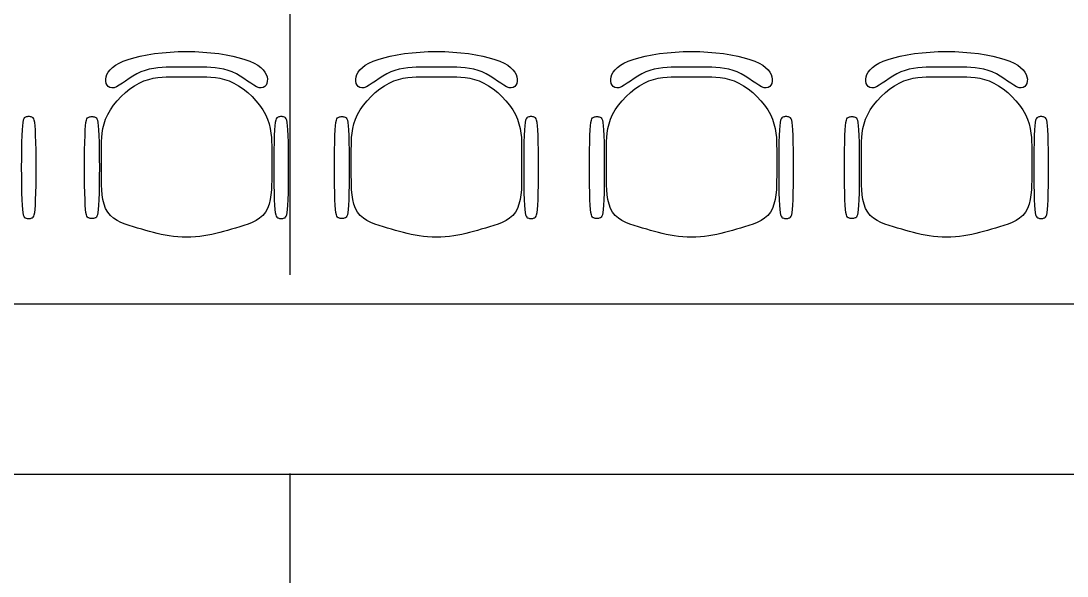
# Model space of a CAD drawing. Header units: inches. Extents: x 452443 to 881249, y 975131 to 1198310.
# Drawn here: x 646729 to 649493, y 1095324 to 1096791 of the extents above; entities that cross this region are included whole.
import ezdxf

# ---------------------------------------------------------------- set-up
doc = ezdxf.new("R2010")
doc.units = ezdxf.units.IN
doc.header["$LTSCALE"] = 3.5
doc.header["$MEASUREMENT"] = 0
doc.linetypes.add('CENTER', pattern=[2, 1.25, -0.25, 0.25, -0.25])
doc.layers.add('NCUAMANH', color=32, linetype='Continuous')
doc.layers.add('Truc', color=252, linetype='Continuous')

# ---------------------------------------------------------------- blocks, each defined once
blk = doc.blocks.new('ban26c oval2400x6300')
for points in [[(-880.6, 2563.5), (-891.7, 2567.6), (-903, 2570.7), (-914.5, 2572.9), (-925.9, 2574.4), (-937.1, 2575.3), (-948, 2575.8), (-958.3, 2576), (-968.1, 2576), (-977.1, 2576), (-985.5, 2576), (-993.6, 2576), (-1001.4, 2576), (-1009.3, 2576), (-1017.3, 2576), (-1025.7, 2576), (-1034.7, 2576), (-1044.5, 2576), (-1054.9, 2575.8), (-1065.7, 2575.3), (-1076.9, 2574.4), (-1088.3, 2572.9), (-1099.8, 2570.7), (-1111.1, 2567.6), (-1122.2, 2563.5), (-1133, 2558.3), (-1143.3, 2552.3), (-1153.1, 2545.9), (-1162.3, 2539.5), (-1171, 2533.5), (-1179.1, 2528.3), (-1186.4, 2524.3), (-1193.1, 2521.8), (-1198.9, 2521.2), (-1203.9, 2522.3), (-1208.1, 2524.8), (-1211.3, 2528.6), (-1213.5, 2533.3), (-1214.8, 2538.8), (-1214.9, 2544.8), (-1213.9, 2551), (-1211.7, 2557.2), (-1208.3, 2563.4), (-1203.5, 2569.5), (-1197.2, 2575.5), (-1189.4, 2581.2), (-1179.9, 2586.7), (-1168.7, 2591.9), (-1155.6, 2596.8), (-1140.6, 2601.3), (-1123.9, 2605.4), (-1105.7, 2608.9), (-1086.3, 2611.9), (-1065.9, 2614.4), (-1044.8, 2616.2), (-1023.2, 2617.3), (-1001.4, 2617.7), (-979.6, 2617.3), (-958, 2616.2), (-936.9, 2614.4), (-916.5, 2611.9), (-897.1, 2608.9), (-878.9, 2605.4), (-862.2, 2601.3), (-847.2, 2596.8), (-834.1, 2591.9), (-822.9, 2586.7), (-813.4, 2581.2), (-805.6, 2575.5), (-799.3, 2569.5), (-794.5, 2563.4), (-791.1, 2557.2), (-788.9, 2551), (-787.9, 2544.8), (-788.1, 2538.8), (-789.3, 2533.3), (-791.5, 2528.6), (-794.7, 2524.8), (-798.9, 2522.3), (-803.9, 2521.2), (-809.7, 2521.8), (-816.4, 2524.3), (-823.7, 2528.3), (-831.8, 2533.5), (-840.5, 2539.5), (-849.7, 2545.9), (-859.5, 2552.3), (-869.8, 2558.3)], [(-220.3, 2563.5), (-231.4, 2567.6), (-242.8, 2570.7), (-254.2, 2572.9), (-265.6, 2574.4), (-276.8, 2575.3), (-287.7, 2575.8), (-298.1, 2576), (-307.8, 2576), (-316.8, 2576), (-325.3, 2576), (-333.3, 2576), (-341.2, 2576), (-349, 2576), (-357, 2576), (-365.5, 2576), (-374.5, 2576), (-384.2, 2576), (-394.6, 2575.8), (-405.5, 2575.3), (-416.7, 2574.4), (-428.1, 2572.9), (-439.5, 2570.7), (-450.9, 2567.6), (-462, 2563.5), (-472.7, 2558.3), (-483, 2552.3), (-492.8, 2545.9), (-502.1, 2539.5), (-510.8, 2533.5), (-518.8, 2528.3), (-526.2, 2524.3), (-532.8, 2521.8), (-538.7, 2521.2), (-543.7, 2522.3), (-547.8, 2524.8), (-551, 2528.6), (-553.3, 2533.3), (-554.5, 2538.8), (-554.6, 2544.8), (-553.7, 2551), (-551.5, 2557.2), (-548.1, 2563.4), (-543.3, 2569.5), (-537, 2575.5), (-529.2, 2581.2), (-519.7, 2586.7), (-508.4, 2591.9), (-495.3, 2596.8), (-480.3, 2601.3), (-463.6, 2605.4), (-445.4, 2608.9), (-426, 2611.9), (-405.7, 2614.4), (-384.6, 2616.2), (-363, 2617.3), (-341.2, 2617.7), (-319.3, 2617.3), (-297.7, 2616.2), (-276.6, 2614.4), (-256.3, 2611.9), (-236.9, 2608.9), (-218.7, 2605.4), (-202, 2601.3), (-187, 2596.8), (-173.9, 2591.9), (-162.6, 2586.7), (-153.1, 2581.2), (-145.3, 2575.5), (-139.1, 2569.5), (-134.3, 2563.4), (-130.8, 2557.2), (-128.7, 2551), (-127.7, 2544.8), (-127.8, 2538.8), (-129, 2533.3), (-131.3, 2528.6), (-134.5, 2524.8), (-138.6, 2522.3), (-143.6, 2521.2), (-149.5, 2521.8), (-156.1, 2524.3), (-163.5, 2528.3), (-171.5, 2533.5), (-180.2, 2539.5), (-189.5, 2545.9), (-199.3, 2552.3), (-209.6, 2558.3)], [(453.4, 2563.5), (442.3, 2567.6), (430.9, 2570.7), (419.5, 2572.9), (408.1, 2574.4), (396.9, 2575.3), (386, 2575.8), (375.6, 2576), (365.9, 2576), (356.9, 2576), (348.5, 2576), (340.4, 2576), (332.6, 2576), (324.7, 2576), (316.7, 2576), (308.3, 2576), (299.2, 2576), (289.5, 2576), (279.1, 2575.8), (268.3, 2575.3), (257.1, 2574.4), (245.7, 2572.9), (234.2, 2570.7), (222.8, 2567.6), (211.7, 2563.5), (201, 2558.3), (190.7, 2552.3), (180.9, 2545.9), (171.6, 2539.5), (163, 2533.5), (154.9, 2528.3), (147.5, 2524.3), (140.9, 2521.8), (135.1, 2521.2), (130, 2522.3), (125.9, 2524.8), (122.7, 2528.6), (120.4, 2533.3), (119.2, 2538.8), (119.1, 2544.8), (120.1, 2551), (122.2, 2557.2), (125.7, 2563.4), (130.5, 2569.5), (136.7, 2575.5), (144.6, 2581.2), (154.1, 2586.7), (165.3, 2591.9), (178.4, 2596.8), (193.4, 2601.3), (210.1, 2605.4), (228.3, 2608.9), (247.7, 2611.9), (268, 2614.4), (289.2, 2616.2), (310.7, 2617.3), (332.6, 2617.7), (354.4, 2617.3), (376, 2616.2), (397.1, 2614.4), (417.5, 2611.9), (436.9, 2608.9), (455, 2605.4), (471.7, 2601.3), (486.7, 2596.8), (499.8, 2591.9), (511.1, 2586.7), (520.6, 2581.2), (528.4, 2575.5), (534.7, 2569.5), (539.5, 2563.4), (542.9, 2557.2), (545.1, 2551), (546.1, 2544.8), (545.9, 2538.8), (544.7, 2533.3), (542.5, 2528.6), (539.3, 2524.8), (535.1, 2522.3), (530.1, 2521.2), (524.2, 2521.8), (517.6, 2524.3), (510.2, 2528.3), (502.2, 2533.5), (493.5, 2539.5), (484.2, 2545.9), (474.4, 2552.3), (464.1, 2558.3)], [(1127.1, 2563.5), (1116, 2567.6), (1104.7, 2570.7), (1093.2, 2572.9), (1081.8, 2574.4), (1070.6, 2575.3), (1059.8, 2575.8), (1049.4, 2576), (1039.6, 2576), (1030.6, 2576), (1022.2, 2576), (1014.1, 2576), (1006.3, 2576), (998.5, 2576), (990.4, 2576), (982, 2576), (973, 2576), (963.2, 2576), (952.9, 2575.8), (942, 2575.3), (930.8, 2574.4), (919.4, 2572.9), (907.9, 2570.7), (896.6, 2567.6), (885.5, 2563.5), (874.7, 2558.3), (864.4, 2552.3), (854.6, 2545.9), (845.4, 2539.5), (836.7, 2533.5), (828.6, 2528.3), (821.3, 2524.3), (814.6, 2521.8), (808.8, 2521.2), (803.8, 2522.3), (799.6, 2524.8), (796.4, 2528.6), (794.2, 2533.3), (793, 2538.8), (792.8, 2544.8), (793.8, 2551), (796, 2557.2), (799.4, 2563.4), (804.2, 2569.5), (810.5, 2575.5), (818.3, 2581.2), (827.8, 2586.7), (839, 2591.9), (852.1, 2596.8), (867.1, 2601.3), (883.8, 2605.4), (902, 2608.9), (921.4, 2611.9), (941.8, 2614.4), (962.9, 2616.2), (984.5, 2617.3), (1006.3, 2617.7), (1028.1, 2617.3), (1049.7, 2616.2), (1070.8, 2614.4), (1091.2, 2611.9), (1110.6, 2608.9), (1128.8, 2605.4), (1145.5, 2601.3), (1160.5, 2596.8), (1173.6, 2591.9), (1184.8, 2586.7), (1194.3, 2581.2), (1202.1, 2575.5), (1208.4, 2569.5), (1213.2, 2563.4), (1216.6, 2557.2), (1218.8, 2551), (1219.8, 2544.8), (1219.6, 2538.8), (1218.4, 2533.3), (1216.2, 2528.6), (1213, 2524.8), (1208.8, 2522.3), (1203.8, 2521.2), (1198, 2521.8), (1191.3, 2524.3), (1184, 2528.3), (1175.9, 2533.5), (1167.2, 2539.5), (1158, 2545.9), (1148.2, 2552.3), (1137.9, 2558.3)], [(-955.6, 2130.2), (-966.7, 2128.8), (-978.1, 2127.8), (-989.7, 2127.2), (-1001.4, 2127), (-1013.1, 2127.2), (-1024.7, 2127.8), (-1036.1, 2128.8), (-1047.2, 2130.2), (-1058, 2131.9), (-1068.5, 2134), (-1078.7, 2136.4), (-1088.9, 2139), (-1099.1, 2141.8), (-1109.3, 2144.8), (-1119.8, 2147.9), (-1130.6, 2151), (-1141.7, 2154.1), (-1152.9, 2157.5), (-1164, 2161.2), (-1174.8, 2165.6), (-1185.1, 2170.7), (-1194.4, 2176.8), (-1202.7, 2184), (-1209.7, 2192.7), (-1215.2, 2202.8), (-1219.4, 2214.1), (-1222.3, 2226.3), (-1224.3, 2239), (-1225.5, 2251.9), (-1226.1, 2264.7), (-1226.4, 2277), (-1226.4, 2288.5), (-1226.4, 2298.9), (-1226.4, 2308.3), (-1226.4, 2317.1), (-1226.4, 2325.5), (-1226.4, 2333.6), (-1226.4, 2341.8), (-1226.4, 2350.3), (-1226.4, 2359.3), (-1226.4, 2369.1), (-1226.1, 2379.5), (-1225.5, 2390.5), (-1224.3, 2402), (-1222.3, 2413.9), (-1219.4, 2426.1), (-1215.2, 2438.5), (-1209.7, 2451), (-1202.7, 2463.5), (-1194.4, 2475.7), (-1184.8, 2487.6), (-1174.3, 2498.9), (-1163, 2509.4), (-1151.1, 2519), (-1138.9, 2527.3), (-1126.4, 2534.3), (-1113.9, 2539.8), (-1101.5, 2544), (-1089.3, 2546.9), (-1077.4, 2548.9), (-1065.9, 2550.1), (-1054.9, 2550.7), (-1044.5, 2551), (-1034.7, 2551), (-1025.7, 2551), (-1017.3, 2551), (-1009.3, 2551), (-1001.4, 2551), (-993.6, 2551), (-985.5, 2551), (-977.1, 2551), (-968.1, 2551), (-958.3, 2551), (-947.9, 2550.7), (-936.9, 2550.1), (-925.4, 2548.9), (-913.5, 2546.9), (-901.3, 2544), (-888.9, 2539.8), (-876.4, 2534.3), (-863.9, 2527.3), (-851.7, 2519), (-839.8, 2509.4), (-828.5, 2498.9), (-818, 2487.6), (-808.4, 2475.7), (-800.1, 2463.5), (-793.1, 2451), (-787.6, 2438.5), (-783.4, 2426.1), (-780.5, 2413.9), (-778.5, 2402), (-777.3, 2390.5), (-776.7, 2379.5), (-776.4, 2369.1), (-776.4, 2359.3), (-776.4, 2350.3), (-776.4, 2341.8), (-776.4, 2333.6), (-776.4, 2325.5), (-776.4, 2317.1), (-776.4, 2308.3), (-776.4, 2298.9), (-776.4, 2288.5), (-776.4, 2277), (-776.7, 2264.7), (-777.3, 2251.9), (-778.5, 2239), (-780.5, 2226.3), (-783.4, 2214.1), (-787.6, 2202.8), (-793.1, 2192.7), (-800.1, 2184), (-808.4, 2176.8), (-817.8, 2170.7), (-828, 2165.6), (-838.8, 2161.2), (-849.9, 2157.5), (-861.1, 2154.1), (-872.2, 2151), (-883, 2147.9), (-893.5, 2144.8), (-903.7, 2141.8), (-913.9, 2139), (-924.1, 2136.4), (-934.3, 2134), (-944.8, 2131.9)], [(-295.3, 2130.2), (-306.4, 2128.8), (-317.8, 2127.8), (-329.5, 2127.2), (-341.2, 2127), (-352.9, 2127.2), (-364.5, 2127.8), (-375.9, 2128.8), (-387, 2130.2), (-397.7, 2131.9), (-408.2, 2134), (-418.5, 2136.4), (-428.7, 2139), (-438.8, 2141.8), (-449.1, 2144.8), (-459.6, 2147.9), (-470.3, 2151), (-481.4, 2154.1), (-492.7, 2157.5), (-503.8, 2161.2), (-514.6, 2165.6), (-524.8, 2170.7), (-534.2, 2176.8), (-542.5, 2184), (-549.5, 2192.7), (-555, 2202.8), (-559.1, 2214.1), (-562.1, 2226.3), (-564.1, 2239), (-565.3, 2251.9), (-565.9, 2264.7), (-566.1, 2277), (-566.2, 2288.5), (-566.2, 2298.9), (-566.2, 2308.3), (-566.2, 2317.1), (-566.2, 2325.5), (-566.2, 2333.6), (-566.2, 2341.8), (-566.2, 2350.3), (-566.2, 2359.3), (-566.1, 2369.1), (-565.9, 2379.5), (-565.3, 2390.5), (-564.1, 2402), (-562.1, 2413.9), (-559.1, 2426.1), (-555, 2438.5), (-549.5, 2451), (-542.5, 2463.5), (-534.1, 2475.7), (-524.6, 2487.6), (-514.1, 2498.9), (-502.8, 2509.4), (-490.9, 2519), (-478.6, 2527.3), (-466.2, 2534.3), (-453.7, 2539.8), (-441.3, 2544), (-429.1, 2546.9), (-417.2, 2548.9), (-405.7, 2550.1), (-394.7, 2550.7), (-384.2, 2551), (-374.5, 2551), (-365.5, 2551), (-357, 2551), (-349, 2551), (-341.2, 2551), (-333.3, 2551), (-325.3, 2551), (-316.8, 2551), (-307.8, 2551), (-298.1, 2551), (-287.6, 2550.7), (-276.6, 2550.1), (-265.1, 2548.9), (-253.2, 2546.9), (-241, 2544), (-228.6, 2539.8), (-216.2, 2534.3), (-203.7, 2527.3), (-191.4, 2519), (-179.5, 2509.4), (-168.2, 2498.9), (-157.7, 2487.6), (-148.2, 2475.7), (-139.8, 2463.5), (-132.8, 2451), (-127.3, 2438.5), (-123.2, 2426.1), (-120.2, 2413.9), (-118.2, 2402), (-117, 2390.5), (-116.4, 2379.5), (-116.2, 2369.1), (-116.2, 2359.3), (-116.2, 2350.3), (-116.2, 2341.8), (-116.2, 2333.6), (-116.2, 2325.5), (-116.2, 2317.1), (-116.2, 2308.3), (-116.2, 2298.9), (-116.2, 2288.5), (-116.2, 2277), (-116.4, 2264.7), (-117, 2251.9), (-118.2, 2239), (-120.2, 2226.3), (-123.2, 2214.1), (-127.3, 2202.8), (-132.8, 2192.7), (-139.8, 2184), (-148.1, 2176.8), (-157.5, 2170.7), (-167.7, 2165.6), (-178.5, 2161.2), (-189.7, 2157.5), (-200.9, 2154.1), (-212, 2151), (-222.7, 2147.9), (-233.2, 2144.8), (-243.5, 2141.8), (-253.7, 2139), (-263.8, 2136.4), (-274.1, 2134), (-284.6, 2131.9)], [(378.4, 2130.2), (367.3, 2128.8), (355.9, 2127.8), (344.3, 2127.2), (332.6, 2127), (320.9, 2127.2), (309.3, 2127.8), (297.9, 2128.8), (286.7, 2130.2), (276, 2131.9), (265.5, 2134), (255.2, 2136.4), (245.1, 2139), (234.9, 2141.8), (224.6, 2144.8), (214.2, 2147.9), (203.4, 2151), (192.3, 2154.1), (181.1, 2157.5), (169.9, 2161.2), (159.1, 2165.6), (148.9, 2170.7), (139.5, 2176.8), (131.2, 2184), (124.2, 2192.7), (118.7, 2202.8), (114.6, 2214.1), (111.6, 2226.3), (109.7, 2239), (108.5, 2251.9), (107.8, 2264.7), (107.6, 2277), (107.6, 2288.5), (107.6, 2298.9), (107.6, 2308.3), (107.6, 2317.1), (107.6, 2325.5), (107.6, 2333.6), (107.6, 2341.8), (107.6, 2350.3), (107.6, 2359.3), (107.6, 2369.1), (107.8, 2379.5), (108.5, 2390.5), (109.7, 2402), (111.6, 2413.9), (114.6, 2426.1), (118.7, 2438.5), (124.2, 2451), (131.2, 2463.5), (139.6, 2475.7), (149.1, 2487.6), (159.7, 2498.9), (171, 2509.4), (182.8, 2519), (195.1, 2527.3), (207.6, 2534.3), (220.1, 2539.8), (232.4, 2544), (244.6, 2546.9), (256.5, 2548.9), (268, 2550.1), (279.1, 2550.7), (289.5, 2551), (299.2, 2551), (308.3, 2551), (316.7, 2551), (324.7, 2551), (332.6, 2551), (340.4, 2551), (348.5, 2551), (356.9, 2551), (365.9, 2551), (375.7, 2551), (386.1, 2550.7), (397.1, 2550.1), (408.6, 2548.9), (420.5, 2546.9), (432.7, 2544), (445.1, 2539.8), (457.6, 2534.3), (470, 2527.3), (482.3, 2519), (494.2, 2509.4), (505.5, 2498.9), (516, 2487.6), (525.5, 2475.7), (533.9, 2463.5), (540.9, 2451), (546.4, 2438.5), (550.5, 2426.1), (553.5, 2413.9), (555.5, 2402), (556.7, 2390.5), (557.3, 2379.5), (557.5, 2369.1), (557.6, 2359.3), (557.6, 2350.3), (557.6, 2341.8), (557.6, 2333.6), (557.6, 2325.5), (557.6, 2317.1), (557.6, 2308.3), (557.6, 2298.9), (557.6, 2288.5), (557.5, 2277), (557.3, 2264.7), (556.7, 2251.9), (555.5, 2239), (553.5, 2226.3), (550.5, 2214.1), (546.4, 2202.8), (540.9, 2192.7), (533.9, 2184), (525.6, 2176.8), (516.2, 2170.7), (506, 2165.6), (495.2, 2161.2), (484.1, 2157.5), (472.8, 2154.1), (461.7, 2151), (451, 2147.9), (440.5, 2144.8), (430.2, 2141.8), (420.1, 2139), (409.9, 2136.4), (399.6, 2134), (389.2, 2131.9)], [(1052.1, 2130.2), (1041, 2128.8), (1029.6, 2127.8), (1018, 2127.2), (1006.3, 2127), (994.6, 2127.2), (983, 2127.8), (971.6, 2128.8), (960.5, 2130.2), (949.7, 2131.9), (939.2, 2134), (929, 2136.4), (918.8, 2139), (908.6, 2141.8), (898.4, 2144.8), (887.9, 2147.9), (877.1, 2151), (866, 2154.1), (854.8, 2157.5), (843.7, 2161.2), (832.9, 2165.6), (822.7, 2170.7), (813.3, 2176.8), (805, 2184), (798, 2192.7), (792.5, 2202.8), (788.3, 2214.1), (785.4, 2226.3), (783.4, 2239), (782.2, 2251.9), (781.6, 2264.7), (781.3, 2277), (781.3, 2288.5), (781.3, 2298.9), (781.3, 2308.3), (781.3, 2317.1), (781.3, 2325.5), (781.3, 2333.6), (781.3, 2341.8), (781.3, 2350.3), (781.3, 2359.3), (781.3, 2369.1), (781.6, 2379.5), (782.2, 2390.5), (783.4, 2402), (785.4, 2413.9), (788.3, 2426.1), (792.5, 2438.5), (798, 2451), (805, 2463.5), (813.3, 2475.7), (822.9, 2487.6), (833.4, 2498.9), (844.7, 2509.4), (856.6, 2519), (868.8, 2527.3), (881.3, 2534.3), (893.8, 2539.8), (906.2, 2544), (918.4, 2546.9), (930.3, 2548.9), (941.8, 2550.1), (952.8, 2550.7), (963.2, 2551), (973, 2551), (982, 2551), (990.4, 2551), (998.5, 2551), (1006.3, 2551), (1014.1, 2551), (1022.2, 2551), (1030.6, 2551), (1039.6, 2551), (1049.4, 2551), (1059.8, 2550.7), (1070.8, 2550.1), (1082.3, 2548.9), (1094.2, 2546.9), (1106.4, 2544), (1118.8, 2539.8), (1131.3, 2534.3), (1143.8, 2527.3), (1156, 2519), (1167.9, 2509.4), (1179.2, 2498.9), (1189.7, 2487.6), (1199.3, 2475.7), (1207.6, 2463.5), (1214.6, 2451), (1220.1, 2438.5), (1224.3, 2426.1), (1227.2, 2413.9), (1229.2, 2402), (1230.4, 2390.5), (1231, 2379.5), (1231.3, 2369.1), (1231.3, 2359.3), (1231.3, 2350.3), (1231.3, 2341.8), (1231.3, 2333.6), (1231.3, 2325.5), (1231.3, 2317.1), (1231.3, 2308.3), (1231.3, 2298.9), (1231.3, 2288.5), (1231.3, 2277), (1231, 2264.7), (1230.4, 2251.9), (1229.2, 2239), (1227.2, 2226.3), (1224.3, 2214.1), (1220.1, 2202.8), (1214.6, 2192.7), (1207.6, 2184), (1199.3, 2176.8), (1190, 2170.7), (1179.7, 2165.6), (1168.9, 2161.2), (1157.8, 2157.5), (1146.6, 2154.1), (1135.5, 2151), (1124.7, 2147.9), (1114.2, 2144.8), (1104, 2141.8), (1093.8, 2139), (1083.6, 2136.4), (1073.4, 2134), (1062.9, 2131.9)], [(-1436.7, 2226), (-1436, 2211.5), (-1435.2, 2200.4), (-1434.2, 2192.1), (-1433, 2186.2), (-1431.7, 2182.3), (-1430.2, 2179.8), (-1428.5, 2178.4), (-1426.7, 2177.7), (-1424.8, 2177.1), (-1422.7, 2176.7), (-1420.6, 2176.5), (-1418.4, 2176.4), (-1416.2, 2176.5), (-1414.1, 2176.7), (-1412, 2177.1), (-1410.1, 2177.7), (-1408.3, 2178.4), (-1406.6, 2179.8), (-1405.1, 2182.3), (-1403.8, 2186.2), (-1402.6, 2192.1), (-1401.6, 2200.4), (-1400.8, 2211.5), (-1400.1, 2226), (-1399.5, 2244), (-1399.1, 2264.7), (-1398.9, 2287.4), (-1398.8, 2311), (-1398.9, 2334.6), (-1399.1, 2357.2), (-1399.5, 2378), (-1400.1, 2396), (-1400.8, 2410.4), (-1401.6, 2421.6), (-1402.6, 2429.9), (-1403.8, 2435.8), (-1405.1, 2439.7), (-1406.6, 2442.2), (-1408.3, 2443.5), (-1410.1, 2444.3), (-1412, 2444.9), (-1414.1, 2445.3), (-1416.2, 2445.5), (-1418.4, 2445.6), (-1420.6, 2445.5), (-1422.7, 2445.3), (-1424.8, 2444.9), (-1426.7, 2444.3), (-1428.5, 2443.5), (-1430.2, 2442.2), (-1431.7, 2439.7), (-1433, 2435.8), (-1434.2, 2429.9), (-1435.2, 2421.6), (-1436, 2410.4), (-1436.7, 2396), (-1437.3, 2378), (-1437.7, 2357.2), (-1437.9, 2334.6), (-1438, 2311), (-1437.9, 2287.4), (-1437.7, 2264.7), (-1437.3, 2244)], [(-1233.1, 2226), (-1233.8, 2211.5), (-1234.6, 2200.4), (-1235.7, 2192.1), (-1236.8, 2186.2), (-1238.2, 2182.3), (-1239.6, 2179.8), (-1241.3, 2178.4), (-1243.1, 2177.7), (-1245, 2177.1), (-1247.1, 2176.7), (-1249.2, 2176.5), (-1251.4, 2176.4), (-1253.6, 2176.5), (-1255.7, 2176.7), (-1257.8, 2177.1), (-1259.7, 2177.7), (-1261.5, 2178.4), (-1263.2, 2179.8), (-1264.7, 2182.3), (-1266, 2186.2), (-1267.2, 2192.1), (-1268.2, 2200.4), (-1269, 2211.5), (-1269.7, 2226), (-1270.3, 2244), (-1270.7, 2264.7), (-1270.9, 2287.4), (-1271, 2311), (-1270.9, 2334.6), (-1270.7, 2357.2), (-1270.3, 2378), (-1269.7, 2396), (-1269, 2410.4), (-1268.2, 2421.6), (-1267.2, 2429.9), (-1266, 2435.8), (-1264.7, 2439.7), (-1263.2, 2442.2), (-1261.5, 2443.5), (-1259.7, 2444.3), (-1257.8, 2444.9), (-1255.7, 2445.3), (-1253.6, 2445.5), (-1251.4, 2445.6), (-1249.2, 2445.5), (-1247.1, 2445.3), (-1245, 2444.9), (-1243.1, 2444.3), (-1241.3, 2443.5), (-1239.6, 2442.2), (-1238.2, 2439.7), (-1236.8, 2435.8), (-1235.7, 2429.9), (-1234.6, 2421.6), (-1233.8, 2410.4), (-1233.1, 2396), (-1232.5, 2378), (-1232.1, 2357.2), (-1231.9, 2334.6), (-1231.8, 2311), (-1231.9, 2287.4), (-1232.1, 2264.7), (-1232.5, 2244)], [(-769.7, 2226), (-769, 2211.5), (-768.2, 2200.4), (-767.2, 2192.1), (-766, 2186.2), (-764.7, 2182.3), (-763.2, 2179.8), (-761.5, 2178.4), (-759.7, 2177.7), (-757.8, 2177.1), (-755.7, 2176.7), (-753.6, 2176.5), (-751.4, 2176.4), (-749.2, 2176.5), (-747.1, 2176.7), (-745, 2177.1), (-743.1, 2177.7), (-741.3, 2178.4), (-739.6, 2179.8), (-738.2, 2182.3), (-736.8, 2186.2), (-735.7, 2192.1), (-734.6, 2200.4), (-733.8, 2211.5), (-733.1, 2226), (-732.5, 2244), (-732.1, 2264.7), (-731.9, 2287.4), (-731.8, 2311), (-731.9, 2334.6), (-732.1, 2357.2), (-732.5, 2378), (-733.1, 2396), (-733.8, 2410.4), (-734.6, 2421.6), (-735.7, 2429.9), (-736.8, 2435.8), (-738.2, 2439.7), (-739.6, 2442.2), (-741.3, 2443.5), (-743.1, 2444.3), (-745, 2444.9), (-747.1, 2445.3), (-749.2, 2445.5), (-751.4, 2445.6), (-753.6, 2445.5), (-755.7, 2445.3), (-757.8, 2444.9), (-759.7, 2444.3), (-761.5, 2443.5), (-763.2, 2442.2), (-764.7, 2439.7), (-766, 2435.8), (-767.2, 2429.9), (-768.2, 2421.6), (-769, 2410.4), (-769.7, 2396), (-770.3, 2378), (-770.7, 2357.2), (-770.9, 2334.6), (-771, 2311), (-770.9, 2287.4), (-770.7, 2264.7), (-770.3, 2244)], [(-572.8, 2226), (-573.5, 2211.5), (-574.4, 2200.4), (-575.4, 2192.1), (-576.6, 2186.2), (-577.9, 2182.3), (-579.4, 2179.8), (-581, 2178.4), (-582.8, 2177.7), (-584.8, 2177.1), (-586.8, 2176.7), (-589, 2176.5), (-591.2, 2176.4), (-593.3, 2176.5), (-595.5, 2176.7), (-597.5, 2177.1), (-599.5, 2177.7), (-601.3, 2178.4), (-602.9, 2179.8), (-604.4, 2182.3), (-605.7, 2186.2), (-606.9, 2192.1), (-607.9, 2200.4), (-608.8, 2211.5), (-609.5, 2226), (-610, 2244), (-610.4, 2264.7), (-610.7, 2287.4), (-610.7, 2311), (-610.7, 2334.6), (-610.4, 2357.2), (-610, 2378), (-609.5, 2396), (-608.8, 2410.4), (-607.9, 2421.6), (-606.9, 2429.9), (-605.7, 2435.8), (-604.4, 2439.7), (-602.9, 2442.2), (-601.3, 2443.5), (-599.5, 2444.3), (-597.5, 2444.9), (-595.5, 2445.3), (-593.3, 2445.5), (-591.2, 2445.6), (-589, 2445.5), (-586.8, 2445.3), (-584.8, 2444.9), (-582.8, 2444.3), (-581, 2443.5), (-579.4, 2442.2), (-577.9, 2439.7), (-576.6, 2435.8), (-575.4, 2429.9), (-574.4, 2421.6), (-573.5, 2410.4), (-572.8, 2396), (-572.3, 2378), (-571.9, 2357.2), (-571.6, 2334.6), (-571.6, 2311), (-571.6, 2287.4), (-571.9, 2264.7), (-572.3, 2244)], [(-109.5, 2226), (-108.8, 2211.5), (-107.9, 2200.4), (-106.9, 2192.1), (-105.7, 2186.2), (-104.4, 2182.3), (-102.9, 2179.8), (-101.3, 2178.4), (-99.5, 2177.7), (-97.5, 2177.1), (-95.5, 2176.7), (-93.3, 2176.5), (-91.2, 2176.4), (-89, 2176.5), (-86.8, 2176.7), (-84.8, 2177.1), (-82.8, 2177.7), (-81, 2178.4), (-79.4, 2179.8), (-77.9, 2182.3), (-76.6, 2186.2), (-75.4, 2192.1), (-74.4, 2200.4), (-73.5, 2211.5), (-72.8, 2226), (-72.3, 2244), (-71.9, 2264.7), (-71.6, 2287.4), (-71.6, 2311), (-71.6, 2334.6), (-71.9, 2357.2), (-72.3, 2378), (-72.8, 2396), (-73.5, 2410.4), (-74.4, 2421.6), (-75.4, 2429.9), (-76.6, 2435.8), (-77.9, 2439.7), (-79.4, 2442.2), (-81, 2443.5), (-82.8, 2444.3), (-84.8, 2444.9), (-86.8, 2445.3), (-89, 2445.5), (-91.2, 2445.6), (-93.3, 2445.5), (-95.5, 2445.3), (-97.5, 2444.9), (-99.5, 2444.3), (-101.3, 2443.5), (-102.9, 2442.2), (-104.4, 2439.7), (-105.7, 2435.8), (-106.9, 2429.9), (-107.9, 2421.6), (-108.8, 2410.4), (-109.5, 2396), (-110, 2378), (-110.4, 2357.2), (-110.7, 2334.6), (-110.7, 2311), (-110.7, 2287.4), (-110.4, 2264.7), (-110, 2244)], [(100.9, 2226), (100.2, 2211.5), (99.3, 2200.4), (98.3, 2192.1), (97.2, 2186.2), (95.8, 2182.3), (94.3, 2179.8), (92.7, 2178.4), (90.9, 2177.7), (89, 2177.1), (86.9, 2176.7), (84.8, 2176.5), (82.6, 2176.4), (80.4, 2176.5), (78.3, 2176.7), (76.2, 2177.1), (74.2, 2177.7), (72.4, 2178.4), (70.8, 2179.8), (69.3, 2182.3), (68, 2186.2), (66.8, 2192.1), (65.8, 2200.4), (64.9, 2211.5), (64.2, 2226), (63.7, 2244), (63.3, 2264.7), (63.1, 2287.4), (63, 2311), (63.1, 2334.6), (63.3, 2357.2), (63.7, 2378), (64.2, 2396), (64.9, 2410.4), (65.8, 2421.6), (66.8, 2429.9), (68, 2435.8), (69.3, 2439.7), (70.8, 2442.2), (72.4, 2443.5), (74.2, 2444.3), (76.2, 2444.9), (78.3, 2445.3), (80.4, 2445.5), (82.6, 2445.6), (84.8, 2445.5), (86.9, 2445.3), (89, 2444.9), (90.9, 2444.3), (92.7, 2443.5), (94.3, 2442.2), (95.8, 2439.7), (97.2, 2435.8), (98.3, 2429.9), (99.3, 2421.6), (100.2, 2410.4), (100.9, 2396), (101.5, 2378), (101.8, 2357.2), (102.1, 2334.6), (102.2, 2311), (102.1, 2287.4), (101.8, 2264.7), (101.5, 2244)], [(564.2, 2226), (564.9, 2211.5), (565.8, 2200.4), (566.8, 2192.1), (568, 2186.2), (569.3, 2182.3), (570.8, 2179.8), (572.4, 2178.4), (574.2, 2177.7), (576.2, 2177.1), (578.3, 2176.7), (580.4, 2176.5), (582.6, 2176.4), (584.8, 2176.5), (586.9, 2176.7), (589, 2177.1), (590.9, 2177.7), (592.7, 2178.4), (594.3, 2179.8), (595.8, 2182.3), (597.2, 2186.2), (598.3, 2192.1), (599.3, 2200.4), (600.2, 2211.5), (600.9, 2226), (601.5, 2244), (601.8, 2264.7), (602.1, 2287.4), (602.2, 2311), (602.1, 2334.6), (601.8, 2357.2), (601.5, 2378), (600.9, 2396), (600.2, 2410.4), (599.3, 2421.6), (598.3, 2429.9), (597.2, 2435.8), (595.8, 2439.7), (594.3, 2442.2), (592.7, 2443.5), (590.9, 2444.3), (589, 2444.9), (586.9, 2445.3), (584.8, 2445.5), (582.6, 2445.6), (580.4, 2445.5), (578.3, 2445.3), (576.2, 2444.9), (574.2, 2444.3), (572.4, 2443.5), (570.8, 2442.2), (569.3, 2439.7), (568, 2435.8), (566.8, 2429.9), (565.8, 2421.6), (564.9, 2410.4), (564.2, 2396), (563.7, 2378), (563.3, 2357.2), (563.1, 2334.6), (563, 2311), (563.1, 2287.4), (563.3, 2264.7), (563.7, 2244)], [(774.6, 2226), (773.9, 2211.5), (773.1, 2200.4), (772.1, 2192.1), (770.9, 2186.2), (769.6, 2182.3), (768.1, 2179.8), (766.4, 2178.4), (764.6, 2177.7), (762.7, 2177.1), (760.6, 2176.7), (758.5, 2176.5), (756.3, 2176.4), (754.1, 2176.5), (752, 2176.7), (749.9, 2177.1), (748, 2177.7), (746.2, 2178.4), (744.5, 2179.8), (743, 2182.3), (741.7, 2186.2), (740.5, 2192.1), (739.5, 2200.4), (738.7, 2211.5), (738, 2226), (737.4, 2244), (737, 2264.7), (736.8, 2287.4), (736.7, 2311), (736.8, 2334.6), (737, 2357.2), (737.4, 2378), (738, 2396), (738.7, 2410.4), (739.5, 2421.6), (740.5, 2429.9), (741.7, 2435.8), (743, 2439.7), (744.5, 2442.2), (746.2, 2443.5), (748, 2444.3), (749.9, 2444.9), (752, 2445.3), (754.1, 2445.5), (756.3, 2445.6), (758.5, 2445.5), (760.6, 2445.3), (762.7, 2444.9), (764.6, 2444.3), (766.4, 2443.5), (768.1, 2442.2), (769.6, 2439.7), (770.9, 2435.8), (772.1, 2429.9), (773.1, 2421.6), (773.9, 2410.4), (774.6, 2396), (775.2, 2378), (775.6, 2357.2), (775.8, 2334.6), (775.9, 2311), (775.8, 2287.4), (775.6, 2264.7), (775.2, 2244)], [(1238, 2226), (1238.7, 2211.5), (1239.5, 2200.4), (1240.5, 2192.1), (1241.7, 2186.2), (1243, 2182.3), (1244.5, 2179.8), (1246.2, 2178.4), (1248, 2177.7), (1249.9, 2177.1), (1252, 2176.7), (1254.1, 2176.5), (1256.3, 2176.4), (1258.5, 2176.5), (1260.6, 2176.7), (1262.7, 2177.1), (1264.6, 2177.7), (1266.4, 2178.4), (1268.1, 2179.8), (1269.6, 2182.3), (1270.9, 2186.2), (1272.1, 2192.1), (1273.1, 2200.4), (1273.9, 2211.5), (1274.6, 2226), (1275.2, 2244), (1275.6, 2264.7), (1275.8, 2287.4), (1275.9, 2311), (1275.8, 2334.6), (1275.6, 2357.2), (1275.2, 2378), (1274.6, 2396), (1273.9, 2410.4), (1273.1, 2421.6), (1272.1, 2429.9), (1270.9, 2435.8), (1269.6, 2439.7), (1268.1, 2442.2), (1266.4, 2443.5), (1264.6, 2444.3), (1262.7, 2444.9), (1260.6, 2445.3), (1258.5, 2445.5), (1256.3, 2445.6), (1254.1, 2445.5), (1252, 2445.3), (1249.9, 2444.9), (1248, 2444.3), (1246.2, 2443.5), (1244.5, 2442.2), (1243, 2439.7), (1241.7, 2435.8), (1240.5, 2429.9), (1239.5, 2421.6), (1238.7, 2410.4), (1238, 2396), (1237.4, 2378), (1237, 2357.2), (1236.8, 2334.6), (1236.7, 2311), (1236.8, 2287.4), (1237, 2264.7), (1237.4, 2244)]]:
    blk.add_lwpolyline(points, close=True)
at = {"elevation": 60.2}
blk.add_lwpolyline([(1937.4, 1950), (-12.6, 1950), (-1962.6, 1950, 1), (-1962.6, -450), (-12.6, -450), (1937.4, -450, 1)], format="xyb", close=True, dxfattribs=at)
blk.add_lwpolyline([(1937.4, 1500), (-12.6, 1500), (-1962.6, 1500, 1), (-1962.6, 0), (-12.6, 0), (1937.4, 0, 1)], format="xyb", close=True)

msp = doc.modelspace()

# ---------------------------------------------------------------- linework, layer by layer
at = {"layer": 'Truc', "linetype": 'CENTER', "ltscale": 600}
msp.add_lwpolyline([(647439.8, 1098745.1), (647439.8, 1073652.5)], dxfattribs=at)

# ---------------------------------------------------------------- block references
at = {"layer": 'NCUAMANH'}
msp.add_blockref('ban26c oval2400x6300', (648168.4, 1094092.2), dxfattribs=at)

doc.saveas('drawing.dxf')
